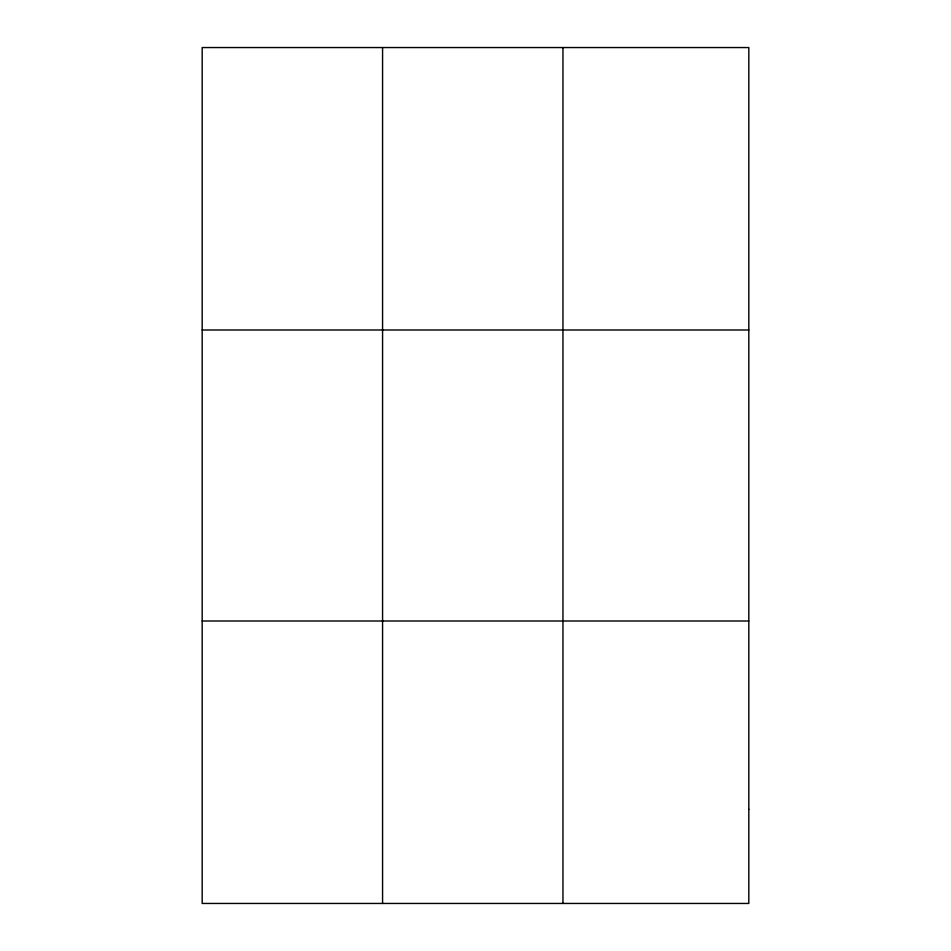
<?xml version="1.0" encoding="UTF-8"?>
<svg xmlns="http://www.w3.org/2000/svg" width="951" height="951" viewBox="0 0 951 951"><rect width="100%" height="100%" fill="white"/><g stroke="black" fill="none" stroke-linecap="round" stroke-linejoin="round"><path stroke-width="1.43" d="M382.575 903.45L382.575 47.55M562.956 903.45L562.956 47.55M202.183 329.997L748.817 329.997M202.183 621.003L748.817 621.003M748.817 809.301L748.817 903.45L202.183 903.45L202.183 47.55L748.817 47.55L748.817 809.301"/></g></svg>
